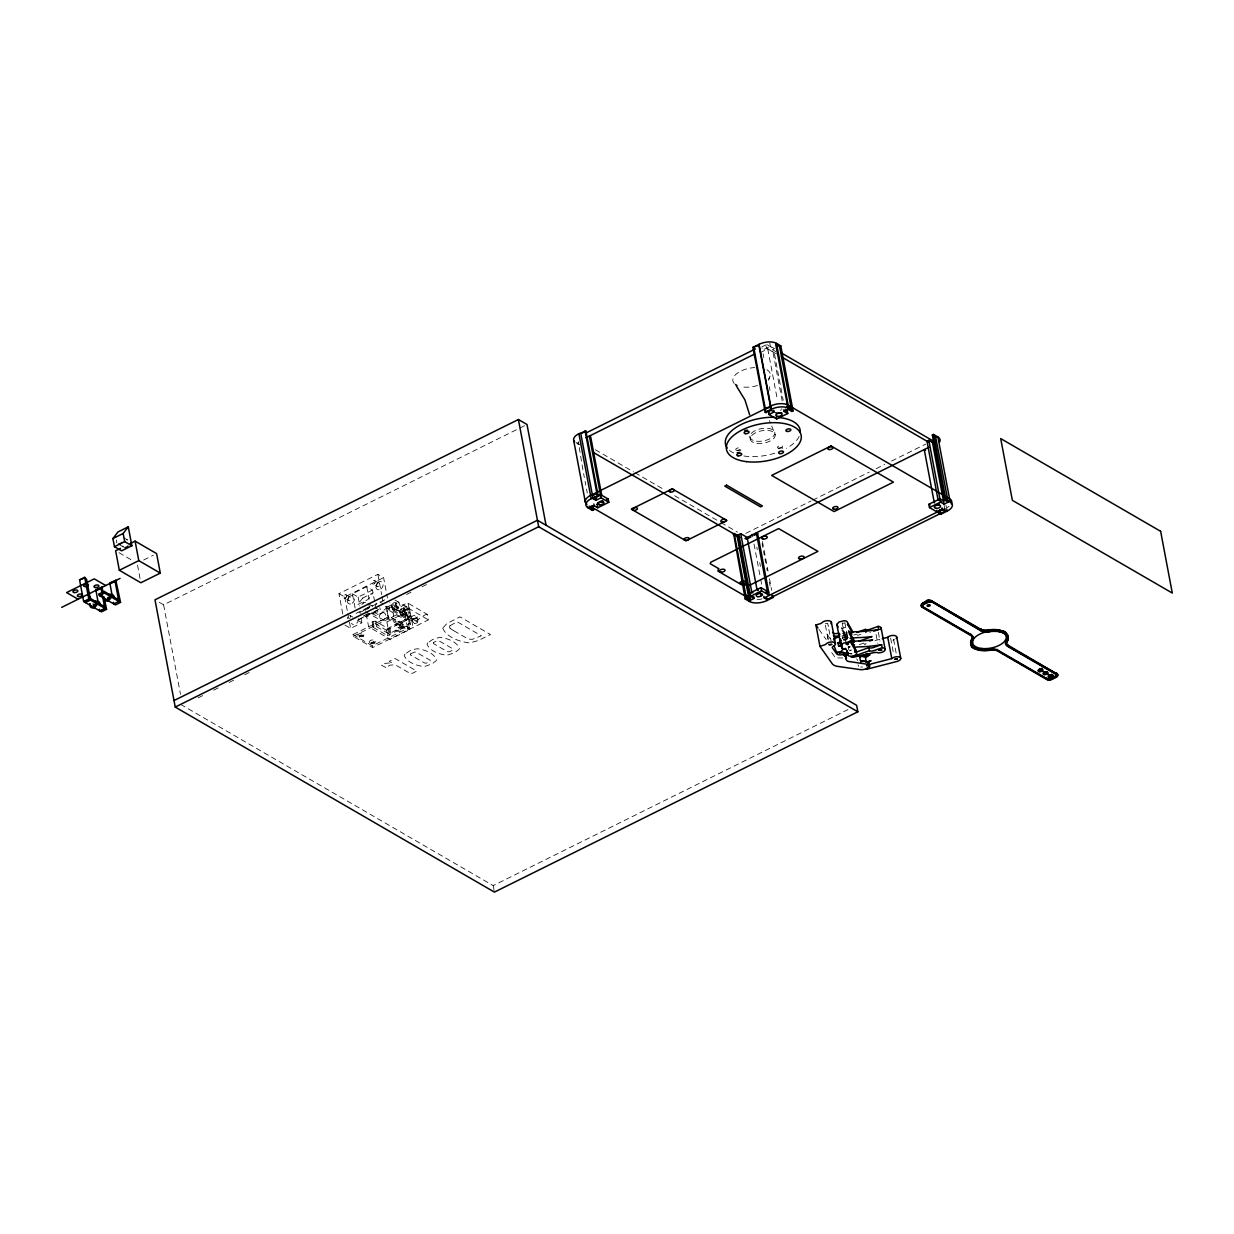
<?xml version="1.0" encoding="UTF-8"?>
<svg xmlns="http://www.w3.org/2000/svg" width="1234" height="1234" viewBox="0 0 1234 1234"><rect width="100%" height="100%" fill="white"/><g stroke="black" fill="none" stroke-linecap="round" stroke-linejoin="round"><path stroke-width="0.75" stroke-dasharray="5 3.75" d="M768.659 380.303L770.109 375.984M362.781 597.996L357.644 604.66L367.886 599.585L373.007 592.906L362.781 597.996L363.752 603.164M410.783 653.819L414.022 652.215A2.684 1.327 -10.7 0 1 415.071 652.107A4.766 2.345 -10.7 0 1 416.059 652.184L430.08 660.175A4.905 2.422 -10.7 0 1 430.219 660.884A2.684 1.327 -10.7 0 1 429.941 661.439L426.702 663.044A2.576 1.265 -10.7 0 1 425.668 663.136A4.905 2.406 -10.7 0 1 424.697 663.059L410.691 655.053M450.163 625.684L457.058 621.705L481.353 635.788L472.452 639.274A6.957 3.424 -10.7 0 1 468.349 638.78L467.84 638.61A50.07 24.649 -10.7 0 1 464.925 637.16L453.572 630.62M845.105 627.258L841.511 628.939M846.447 633.844L842.776 635.603M846.755 636.698L840.431 639.042M849.763 650.457L851.29 649.871M344.888 625.052L350.626 628.368L361.886 622.784L357.521 620.255L361.038 618.311L377.419 610.182L378.267 614.655L389.528 609.072L388.833 605.385M357.521 620.255L377.419 610.182M394.032 609.473C401.59 610.306 396.083 597.441 391.81 604.999M402.114 615.118C409.673 615.967 404.181 603.087 399.893 610.66M143.638 560.035L153.371 555.207M159.294 602.315L163.598 604.814L518.403 428.769M520.116 427.92L525.283 425.36M761.779 346.97L768.18 343.792M782.171 400.865L772.499 349.685L774.551 348.667L770.386 346.245L762.396 350.209L761.98 347.973M582.895 469.753L578.422 442.42M760.113 352.739L767.779 348.929L774.227 352.677L776.988 367.3M342.79 613.961L338.949 593.631L377.851 574.334L383.589 577.666L387.43 597.981M338.949 593.631L344.687 596.963L383.589 577.666M355.114 608.053L352.415 593.785L366.745 586.674L372.483 590.006L375.938 608.424M352.415 593.785L358.153 597.117L372.483 590.006M356.117 613.391L370.447 606.28M384.807 599.832L365.357 609.473L368.627 626.81L390.145 639.289L409.595 629.633L406.325 612.295L389.774 602.701M359.187 612.789L369.429 607.699L368.503 602.824M198.134 697.858L203.302 695.297M213.636 690.176L218.804 687.616M229.138 682.479L234.306 679.919M244.64 674.797L249.808 672.221M363.459 615.936L368.226 613.56M406.541 594.464L411.709 591.904M422.043 586.767L427.211 584.206M376.601 611.863L366.359 616.938L360.621 613.622M385.224 606.573L405.785 618.543L410.891 616.013L391.533 604.783L386.412 607.313L387.985 615.596L407.343 626.826L404.351 610.969L409.472 608.424L413.066 627.489M427.396 614.455C424.064 613.175 413.328 626.44 411.431 618.82L392.073 607.591C393.97 615.211 404.706 601.945 408.038 603.225L427.396 614.455L428.429 619.869L372.637 647.557L353.263 636.328L352.939 634.584L388.078 617.154L409.595 629.633M372.113 621.89L375.244 621.088L388.926 629.001L389.944 634.415L376.262 626.502L373.146 627.319L372.113 621.89L386.458 630.219L387.491 635.633L410.413 624.25L409.395 618.836L408.315 618.219L387.846 628.368M353.263 636.328L409.056 608.64L428.429 619.869M371.974 613.313L386.874 621.951L406.325 612.295M386.458 630.219L409.395 618.836M390.407 633.027C390.345 618.944 382.293 635.88 390.407 633.027L409.349 623.633L410.413 624.25M352.939 634.584L372.313 645.814L406.094 629.047L386.736 617.833M745.86 533.335L810.985 501.019M812.697 500.171L869.245 472.113M876.094 468.719L884.67 464.462M891.519 461.069L925.793 444.055M180.673 704.413L493.184 885.611L847.989 709.565M844.303 623.17L842.359 623.185M857.553 635.433L860.9 634.245M859.358 644.657L862.736 643.469M828.245 639.829L827.243 634.477L830.189 633.582M843.238 640.014L846.647 639.058M852.031 653.511L850.504 653.943L851.414 654.066M874.968 640.585L880.459 639.181M853.65 634.986L857.275 634.153M847.203 632.672L843.578 633.135A5.059 2.499 -10.7 0 0 841.912 633.505M844.303 639.243L847.419 638.904M843.331 639.351L847.033 638.965M847.619 653.619L851.244 653.496A3.224 1.589 -10.7 0 1 849.748 653.357M842.776 657.969L835.48 657.876L830.266 650.519M841.495 627.597L843.948 631.685A2.53 1.249 -10.7 0 1 843.871 632.425A4.597 2.267 -10.7 0 0 847.172 634.955M841.989 630.25L844.442 634.338A2.53 1.249 -10.7 0 1 844.364 635.063A4.597 2.267 -10.7 0 0 848.437 637.546M846.709 636.543L846.771 639.042M825.253 623.818L827.675 623.232L831.053 640.878M767.332 344.81L773.934 348.636M772.499 349.685L776.078 351.752M776.417 353.927L766.499 348.189L765.944 345.289M595.312 449.716L633.335 471.774M634.986 472.73L663.09 489.019M674.659 495.729L719.299 521.612M720.949 522.568L737.485 532.147M576.293 442.559L580.443 444.965M576.91 443.546L578.53 444.487M374.627 580.597L379.039 583.158A1.897 1.435 -59.9 0 1 378.653 586.243A1.897 1.435 -59.9 0 1 376.509 584.978L377.496 583.312L379.039 583.158A1.897 1.435 -59.9 0 0 376.509 584.978L377.08 586.412L372.884 583.975M394.942 600.002L409.472 608.424M395.744 609.318L415.118 620.548M379.979 602.038L382.926 603.734M393.137 609.951L412.511 621.18M367.948 603.503L372.776 606.31M374.797 607.467L384.576 613.144A4.088 3.1 -59.9 0 1 383.666 619.823A4.088 3.1 -59.9 0 1 379.131 616.969A4.088 3.1 -59.9 0 1 384.576 613.144M391.147 617.524L410.506 628.754M399.384 624.558L400.464 625.191M345.967 594.819L350.379 597.379A1.897 1.435 -59.9 0 1 349.993 600.464A1.897 1.435 -59.9 0 1 347.849 599.2L348.821 597.534L350.379 597.379A1.897 1.435 -59.9 0 0 347.849 599.2L348.42 600.634L344.224 598.197M373.887 612.126L378.267 614.655M397.811 627.443L398.875 628.06M365.665 611.632L380.334 620.147M373.146 627.319L387.491 635.633M349.854 615.411L352.801 617.108M123.493 537.577L128.043 540.214M119.127 544.487L123.955 547.294M118.958 552.693L132.192 560.375M781.245 408.84L782.063 409.302M827.243 634.477L832.441 641.85M818.975 629.355L826.163 639.521M771.682 426.023L775.23 434.63M857.63 660.56L856.905 659.064A4.627 2.283 -10.7 0 1 856.797 658.678M858.016 664.895L858.725 666.375M770.417 423.092L769.445 420.563M374.658 642.945A1.897 0.941 -10.7 0 0 371.789 642.575A1.897 0.941 -10.7 0 0 371.897 644.194A1.897 0.941 -10.7 0 0 374.658 642.945C376.956 641.773 368.827 643.207 370.91 643.531M363.182 636.281A1.897 0.941 -10.7 0 0 360.313 635.911A1.897 0.941 -10.7 0 0 360.421 637.546A1.897 0.941 -10.7 0 0 363.182 636.281L363.058 635.726A1.897 0.941 -10.7 0 0 360.174 635.279A1.897 0.941 -10.7 0 0 360.313 636.898A1.897 0.941 -10.7 0 0 363.058 635.633L358.415 636.112L359.433 636.883M413.806 622.846C408.099 617.339 420.624 615.442 417.447 621.89M405.708 613.745C400.001 608.239 412.526 606.341 409.349 612.789M945.984 505.354L946.463 507.914M944.103 505.354L944.581 507.93M893.586 639.474L896.27 653.696M890.624 638.148L893.647 654.128M878.33 632.255L880.012 641.125M876.047 634.415L877.729 643.284M844.843 622.491L847.866 638.472M847.064 635.695L847.65 638.78M848.267 646.94L848.807 649.84M845.336 635.124L846.293 640.153L844.827 637.577A2.53 1.249 -10.7 0 0 843.254 636.914M843.994 631.87L844.503 634.507M842.236 622.985L846.262 644.302M843.655 633.597L844.164 636.235M842.112 635.818L842.621 638.472M777.682 370.956L783.204 400.202M825.407 625.283L828.754 643.053M769.769 343.006L770.386 346.245M767.779 348.929L777.451 400.109M763.09 353.865L763.784 357.521M769.306 386.766L770.001 390.422M750.334 439.258L749.902 436.157M762.473 541.525L768.057 571.111M769.522 578.823L771.713 590.407M762.103 543.592L762.828 547.464M763.553 551.32L764.278 555.177M765.018 559.033L765.743 562.889M766.715 568.041L767.193 570.617M769.384 582.186L770.124 586.042M756.812 547.14L757.306 549.716M759.728 562.581L760.468 566.437M754.02 544.04L760.345 577.466M760.699 579.317L762.103 586.752M583.62 473.609L584.345 477.465M585.086 481.322L585.811 485.178M586.536 489.034L587.261 492.906M493.184 885.611L494.109 890.485M408.038 603.225L409.056 608.64M408.315 618.219L409.349 623.633M407.744 628.939L407.945 630.034M391.533 604.783L393.708 616.26M388.371 617.71L388.587 618.805M386.119 606.758L388.078 617.154M377.851 574.334L381.692 594.665M382.046 596.516L383.095 602.053M386.874 621.951L390.145 639.289M375.645 621.304L376.678 626.718M366.745 586.674L369.105 599.153M373.038 621.442L374.056 626.857M372.313 645.814L372.637 647.557M358.153 597.117L359.834 606.033M361.038 618.311L361.886 622.784M344.687 596.963L347.479 611.74M347.834 613.591L350.626 628.368M163.598 604.814L180.519 694.356M137.498 565.018L140.182 579.209M894.527 639.598A4.874 2.406 -10.7 0 1 893 640.138M865.774 644.626A6.849 3.378 -10.7 0 0 865.728 644.133A2.53 1.249 -10.7 0 1 866.052 643.284M843.855 639.197A5.059 2.499 -10.7 0 1 844.704 639.058M846.956 636.281A3.224 1.589 -10.7 0 1 846.91 633.505M849.702 650.889A3.224 1.589 -10.7 0 1 851.182 650.333M870.448 632.394A3.98 1.959 -10.7 0 1 869.862 632.579M849.979 646.801A3.224 1.589 -10.7 0 1 848.483 646.662M849.624 647.649A5.322 2.622 -10.7 0 1 848.066 647.619M862.612 666.962A5.584 2.746 -10.7 0 1 860.73 667.07M842.344 637.963A2.53 1.249 -10.7 0 1 842.606 638.657M828.369 626.533A2.53 1.249 -10.7 0 1 828.292 625.947M844.596 640.153A3.795 1.866 -10.7 0 1 843.732 639.937M863.214 643.099A5.584 2.746 -10.7 0 1 864.525 644.703M851.46 653.573A4.597 2.267 -10.7 0 1 849.964 653.619M843.763 639.598A2.53 1.249 -10.7 0 1 845.213 640.091M850.195 646.909A4.597 2.267 -10.7 0 1 848.699 646.955M766.885 369.753A19.004 9.363 -10.7 0 1 768.335 379.193M757.522 385.502A19.004 9.363 -10.7 0 1 740.894 386.689M734.23 383.481A19.004 9.363 -10.7 0 1 736.883 373.532A19.004 9.363 -10.7 0 1 754.776 367.562M116.952 542.96A4.088 3.1 -59.9 0 1 116.567 539.952M123.431 546.94A4.088 3.1 -59.9 0 1 122.752 545.952M126.5 539.813A4.088 3.1 -59.9 0 1 127.164 539.86M578.484 443.484A3.162 1.558 -10.7 0 1 578.468 441.88M799.154 436.389A37.992 18.711 -10.7 0 1 786.444 448.297M774.782 453.202A37.992 18.711 -10.7 0 1 743.793 455.994M733.69 453.032A37.992 18.711 -10.7 0 1 729.325 450.256M737.053 450.41A2.53 1.249 -10.7 0 1 736.605 448.405A2.53 1.249 -10.7 0 1 740.585 448.405A2.53 1.249 -10.7 0 1 738.04 450.425M780.443 410.074A3.162 1.558 -10.7 0 1 781.014 410.351M949.008 506.356A12.664 6.232 -10.7 0 1 947.218 507.529M762.057 598.876A12.664 6.232 -10.7 0 1 755.594 599.724M737.377 450.379A2.53 1.249 -10.7 0 1 740.894 450.456M778.191 448.821A2.53 1.249 -10.7 0 1 781.091 447.772A2.53 1.249 -10.7 0 1 782.896 448.821M376.324 604.182A1.897 1.435 -59.9 0 1 376.092 603.164M350.101 615.565A1.897 1.435 -59.9 0 1 350.518 616.985M350.194 617.879A1.897 1.435 -59.9 0 1 349.561 618.558M347.757 618.512A1.897 1.435 -59.9 0 1 347.479 617.031M386.936 606.156A4.427 3.347 -59.9 0 1 383.188 610.306A4.427 3.347 -59.9 0 1 379.763 607.699M358.307 618.635A4.427 3.347 -59.9 0 1 355.932 623.926A4.427 3.347 -59.9 0 1 351.489 623.201M367.3 607.606A4.088 3.1 -59.9 0 1 362.395 609.75M361.901 604.598A4.088 3.1 -59.9 0 1 365.603 602.393M372.421 612.419A4.088 3.1 -59.9 0 1 371.881 612.897M367.485 609.18A4.088 3.1 -59.9 0 1 370.231 606.141M371.897 605.956A4.088 3.1 -59.9 0 1 372.514 606.156M388.201 616.121A1.558 1.188 -59.9 0 1 388.679 617.478M407.559 627.35A1.558 1.188 -59.9 0 1 408.053 628.708M453.649 630.574A36.403 17.924 -10.7 0 1 449.963 628.121M450.101 628.06A5.676 2.792 -10.7 0 1 450.055 625.669M410.613 654.884A4.843 2.391 -10.7 0 1 410.536 654.359A2.576 1.265 -10.7 0 1 410.783 653.819M442.744 628.168C446.23 637.006 459.249 641.603 468.519 642.791A9.903 4.874 -10.7 0 0 470.57 642.667L478.082 640.6L490.484 634.554L459.974 616.861L446.739 623.664L442.744 628.168M404.968 654.097L404.752 654.375A7.635 3.764 -10.7 0 0 404.258 655.794C407.112 662.257 415.781 665.327 422.537 666.375A7.682 3.779 -10.7 0 0 425.73 666.129L432.147 663.815L436.018 660.853A7.589 3.733 -10.7 0 0 436.512 659.45C433.658 652.971 424.99 649.902 418.233 648.853A7.589 3.733 -10.7 0 0 415.58 649.007L409.796 650.842L404.968 654.097M427.812 642.76L427.596 643.053A7.635 3.764 -10.7 0 0 427.103 644.457C429.956 650.92 438.625 654.005 445.381 655.038A7.682 3.779 -10.7 0 0 448.574 654.807L454.991 652.477L458.863 649.516A7.589 3.733 -10.7 0 0 459.357 648.112C456.503 641.634 447.834 638.564 441.093 637.515A7.589 3.733 -10.7 0 0 438.425 637.669L432.64 639.521L427.812 642.76M433.813 642.297L433.628 642.482A2.576 1.265 -10.7 0 0 433.381 643.022A4.843 2.391 -10.7 0 0 433.458 643.546L447.541 651.722A4.905 2.406 -10.7 0 0 448.513 651.799A2.576 1.265 -10.7 0 0 449.546 651.706L452.785 650.102A2.684 1.327 -10.7 0 0 453.063 649.547A4.905 2.422 -10.7 0 0 452.924 648.853L438.903 640.847A4.766 2.345 -10.7 0 0 437.916 640.77A2.684 1.327 -10.7 0 0 436.867 640.878L433.813 642.297M385.841 667.517L381.244 665.08A9.162 4.52 -10.7 0 1 382.124 664.602A8.268 4.072 -10.7 0 1 386.443 663.275A8.175 4.026 -10.7 0 1 387.075 663.182L388.078 663.09A17.585 8.669 -10.7 0 1 392.335 663.152L389.265 661.347L395.019 658.493L416.784 671.111L411.03 673.965L395.142 664.756L390.037 665.172L385.841 667.517M391.857 606.511L386.736 609.056L406.109 620.286L411.231 617.74L391.857 606.511M402.361 622.322L401.281 621.705A5.059 3.825 -59.9 0 0 394.88 624.882L395.96 625.499A5.059 3.825 -59.9 0 1 402.361 622.322M403.379 627.751L402.299 627.119A5.059 3.825 -59.9 0 1 395.913 630.296L396.978 630.913A5.059 3.825 -59.9 0 0 403.379 627.751M756.565 441.201A12.664 6.232 -10.7 0 0 774.859 432.748A12.664 6.232 -10.7 0 0 755.702 430.388A12.664 6.232 -10.7 0 0 756.565 441.201M756.966 443.361A12.664 6.232 -10.7 0 0 775.276 434.923A12.664 6.232 -10.7 0 0 756.103 432.548A12.664 6.232 -10.7 0 0 756.966 443.361M778.824 448.204A2.53 1.249 -10.7 0 0 782.495 446.523A2.53 1.249 -10.7 0 0 778.685 446.029A2.53 1.249 -10.7 0 0 778.824 448.204M374.303 583.775A1.897 1.435 -59.9 0 0 374.75 580.674A1.897 1.435 -59.9 0 0 372.221 582.417A1.897 1.435 -59.9 0 0 374.303 583.775M345.643 597.996A1.897 1.435 -59.9 0 0 346.091 594.896A1.897 1.435 -59.9 0 0 343.546 596.639A1.897 1.435 -59.9 0 0 345.643 597.996M380.874 589.004A4.427 3.347 -59.9 0 0 381.738 581.785A4.427 3.347 -59.9 0 0 375.876 586.057A4.427 3.347 -59.9 0 0 380.874 589.004M352.214 603.225A4.427 3.347 -59.9 0 0 353.063 596.007A4.427 3.347 -59.9 0 0 347.217 600.279A4.427 3.347 -59.9 0 0 352.214 603.225M414.732 623.324A1.897 0.941 -10.7 0 0 417.493 622.059A1.897 0.941 -10.7 0 0 414.639 621.705A1.897 0.941 -10.7 0 0 414.732 623.324M406.634 614.223A1.897 0.941 -10.7 0 0 409.395 612.959A1.897 0.941 -10.7 0 0 406.541 612.604A1.897 0.941 -10.7 0 0 406.634 614.223M413.93 618.99A1.897 0.941 -10.7 0 0 416.676 617.725A1.897 0.941 -10.7 0 0 413.806 617.37A1.897 0.941 -10.7 0 0 413.93 618.99M413.143 618.558A3.162 1.558 -10.7 0 0 417.724 616.445A3.162 1.558 -10.7 0 0 412.927 615.843A3.162 1.558 -10.7 0 0 413.143 618.558M405.832 609.889A1.897 0.941 -10.7 0 0 408.577 608.624A1.897 0.941 -10.7 0 0 405.708 608.269A1.897 0.941 -10.7 0 0 405.832 609.889M405.045 609.457A3.162 1.558 -10.7 0 0 409.626 607.344A3.162 1.558 -10.7 0 0 404.829 606.742A3.162 1.558 -10.7 0 0 405.045 609.457M371.789 643.546A1.897 0.941 -10.7 0 0 374.534 642.282A1.897 0.941 -10.7 0 0 371.65 641.927A1.897 0.941 -10.7 0 0 371.789 643.546M371.002 643.099A3.162 1.558 -10.7 0 0 375.583 641.001A3.162 1.558 -10.7 0 0 370.786 640.4A3.162 1.558 -10.7 0 0 371.002 643.099M359.526 636.451A3.162 1.558 -10.7 0 0 364.107 634.338A3.162 1.558 -10.7 0 0 359.31 633.752A3.162 1.558 -10.7 0 0 359.526 636.451M391.487 606.31A2.499 1.08 63.6 0 0 393.924 609.503A2.499 1.08 63.6 0 0 393.337 605.879A2.499 1.08 63.6 0 0 391.487 606.31M399.585 611.971A2.499 1.08 63.6 0 0 402.022 615.164A2.499 1.08 63.6 0 0 401.436 611.54A2.499 1.08 63.6 0 0 399.585 611.971M395.62 604.475A2.499 1.08 63.6 0 0 398.119 607.437A2.499 1.08 63.6 0 0 397.302 603.673A2.499 1.08 63.6 0 0 395.62 604.475M395.929 603.611A3.764 1.62 63.6 0 0 399.693 608.069A3.764 1.62 63.6 0 0 398.474 602.393A3.764 1.62 63.6 0 0 395.929 603.611M403.719 610.136A2.499 1.08 63.6 0 0 406.202 613.097A2.499 1.08 63.6 0 0 405.4 609.334A2.499 1.08 63.6 0 0 403.719 610.136M404.027 609.272A3.764 1.62 63.6 0 0 407.791 613.73A3.764 1.62 63.6 0 0 406.572 608.053A3.764 1.62 63.6 0 0 404.027 609.272M400.094 627.936A1.635 1.234 -59.9 0 0 400.572 625.252A1.635 1.234 -59.9 0 0 398.351 626.687A1.635 1.234 -59.9 0 0 400.094 627.936M399.014 627.304A1.635 1.234 -59.9 0 0 399.492 624.62A1.635 1.234 -59.9 0 0 397.271 626.054A1.635 1.234 -59.9 0 0 399.014 627.304"/><path stroke-width="1.5" d="M840.848 645.521L843.238 643.253L846.678 642.359A3.764 1.851 -10.7 0 1 851.151 643.068L856.535 652.693A4.597 2.267 -10.7 0 1 851.954 656.226A4.597 2.267 -10.7 0 1 847.897 653.742A2.53 1.249 -10.7 0 0 847.974 653.002L846.015 649.146L842.205 648.359L840.878 645.721L836.822 624.311L839.043 622.013L842.637 621.041A3.764 1.851 -10.7 0 1 847.126 621.751L852.509 631.376A4.597 2.267 -10.7 0 1 852.509 632.533M1051.939 679.194L1051.8 677.821M1056.134 677.034L1055.918 677.111A3.162 1.558 -10.7 0 0 1056.597 674.751L1057.044 674.165M1052.016 679.132L1051.862 679.163A3.162 1.558 -10.7 0 1 1047.388 679.332L1046.848 679.332M847.388 624.666L847.48 624.188A3.764 1.851 -10.7 0 1 847.635 624.389L852.108 632.425M848.653 631.345L848.73 630.867A3.764 1.851 -10.7 0 1 848.884 631.068L854.267 640.693A4.597 2.267 -10.7 0 1 854.021 642.251M112.911 538.564L118.048 531.9L128.274 526.81L131.868 545.767L121.626 550.842L114.454 546.693L112.911 538.564L123.153 533.489L128.274 526.81M848.221 643.207L850.534 640.307L856.041 650.056A4.597 2.267 -10.7 0 1 855.409 652.015M1007.715 646.076L1057.014 673.965A3.795 1.866 -10.7 0 1 1056.088 676.726L1051.985 678.762A3.795 1.866 -10.7 0 1 1046.771 679.039L1046.602 677.975M981.153 630.805L981.107 628.97L980.058 629.001A10.134 4.982 -10.7 0 0 988.588 629.942A17.739 8.731 -10.7 0 1 1006.682 636.127M922.43 604.675L922.4 607.051M1056.597 674.751L1007.422 646.246A9.502 4.674 -10.7 0 1 1006.404 641.896A18.371 9.039 -10.7 0 0 988.974 631.793A9.502 4.674 -10.7 0 1 980.968 630.913L932.241 601.806M114.454 546.693L124.696 541.603L131.868 545.767M120.5 548.359L115.641 550.78L119.328 570.278L140.846 582.756L160.297 573.1L156.61 553.603L135.092 541.124L130.233 543.531M105.815 599.323A5.059 2.499 -10.7 0 1 104.011 596.84L106.571 609.318L101.45 611.863L83.665 601.544L79.578 579.887L84.699 577.342L86.596 579.363L90.514 600.002L85.393 602.547L85.084 600.927M79.578 579.887L85.347 577.713M119.328 570.278L138.779 560.622L160.297 573.1M98.057 602.022L95.866 589.698L101.836 587.276L103.502 593.076M118.541 599.755L113.605 596.901A5.059 2.499 -10.7 0 0 109.116 594.294L104.196 591.441L99.075 593.986L99.383 595.606L115.441 604.922L120.562 602.377L115.826 580.35L109.826 582.864L112.047 595.081M61.7 607.359L120.053 578.407M95.944 590.824L102.484 587.662M109.934 583.883L116.474 580.72M83.665 601.544L88.786 599.014L106.571 609.318M84.668 602.13L89.789 599.585M99.383 595.606L104.504 593.06L120.562 602.377M100.448 611.277L105.569 608.732M546.045 525.237L527.011 424.496L518.403 419.514L154.99 599.817L175.243 707.067L494.418 892.105L857.831 711.802L856.612 705.293L537.438 520.254L174.025 700.557M574.705 442.081A12.664 6.232 -10.7 0 1 578.9 433.689L585.903 431.144L598.197 496.13L593.076 498.675L580.798 433.674L585.903 431.144M770.247 410.29L768.335 411.246L768.952 414.501L774.073 411.955L771.204 410.29L765.219 412.341L752.941 347.34L759.08 344.301A12.664 6.232 -10.7 0 1 776.494 343.376L780.798 345.875L793.076 410.86L791.842 411.477L788.264 409.395L775.723 344.533M752.941 347.34L759.095 345.412M585.749 433.119L755.393 348.944M585.98 437.746L754.498 354.127M775.97 344.394L779.564 346.476L780.798 345.875M591.688 505.77L593.045 506.557L593.647 509.812L592.428 510.413L588.124 507.914A12.664 6.232 -10.7 0 1 591.194 498.69L598.197 496.13M765.219 412.341L771.358 409.287A12.664 6.232 -10.7 0 1 788.773 408.361L793.076 410.86M594.603 496.67L596.284 496.608M596.608 496.454L600.449 494.541L608.192 499.045L608.809 502.284L597.75 507.776L594.156 505.693L593.862 504.074M175.243 707.067L538.672 526.748L857.831 711.802M595.405 498.443L596.546 497.873M600.002 496.161L601.729 495.297L590.685 436.805L589.389 436.049L601.051 497.796L608.809 502.284M593.076 498.675L595.945 500.341L601.051 497.796M786.613 406.649L787.647 406.14L791.225 408.223L792.459 407.606M589.759 506.094L590.068 507.729L594.156 505.693M783.852 409.796L784.161 411.431L788.264 409.395M593.045 506.557L591.811 507.159L592.428 510.413M596.685 504.259L598.999 503.595L597.78 502.901M601.297 502.454L603.025 501.606M606.465 499.893L608.192 499.045M780.675 413.452L781.832 412.881M785.395 411.123L787.138 410.259L787.755 413.498L776.695 418.989L768.952 414.501M772.669 595.482L773.055 597.518L766.916 600.557A12.664 6.232 -10.7 0 1 749.501 601.482L745.197 598.984L733.613 533.659M939.259 500.449L938.041 499.755L926.996 441.263L928.847 440.337L940.524 502.084L944.103 504.151L948.206 502.13L944.612 500.048L932.333 435.047L933.567 434.445L937.871 436.944A12.664 6.232 -10.7 0 1 939.645 442.05M756.828 588.618L747.156 537.438L740.708 533.674L738.857 534.6L750.519 596.346L754.097 598.428L750.01 600.464L746.431 598.382L734.137 533.381M736.837 534.939L738.503 535.078M935.665 437.252L948.206 502.13M928.847 440.337L932.441 442.404L934.493 441.402M744.966 538.518L928.863 447.279M746.154 539.32L750.935 536.944M754.236 535.309L757.661 533.612L769.322 595.359L761.579 590.855L760.962 587.615L749.902 593.091L751.028 593.755M744.58 595.744L745.814 595.127L749.393 597.21L752.216 595.806M937.871 436.944L950.149 501.929A12.664 6.232 -10.7 0 1 947.08 511.169L940.94 514.223L929.464 507.56L928.847 504.32L939.907 498.829L943.486 500.911L945.799 499.77M945.229 496.191L943.995 496.793L947.08 499.122M745.197 598.984L746.431 598.382M750.519 596.346L761.579 590.855M929.464 507.56L940.524 502.084M944.612 500.048L945.846 499.431L950.149 501.929M760.499 594.788L761.656 594.217M765.682 592.212L767.409 591.348L756.365 532.857L757.661 533.612M766.792 593.06L768.705 592.104L760.962 587.615M942.344 509.04L939.46 510.475L940.94 514.223M764.201 597.888L942.329 509.519L945.198 511.184L767.07 599.554L764.201 597.888L763.892 596.269M937.886 512.172L944.75 508.763M922.415 604.336A2.53 1.249 -10.7 0 1 923.294 602.701L927.397 600.665A2.53 1.249 -10.7 0 1 930.883 600.48L981.385 630.111A8.869 4.365 -10.7 0 0 988.85 630.944A19.004 9.363 -10.7 0 1 1006.882 641.387A8.869 4.365 -10.7 0 0 1007.839 645.444L1006.497 644.333A10.134 4.982 -10.7 0 1 1005.155 643.145M932.21 601.606A3.795 1.866 -10.7 0 0 926.981 601.884L922.893 603.904A3.795 1.866 -10.7 0 0 921.968 606.681L971.76 635.479A9.502 4.674 -10.7 0 1 972.778 639.829A18.371 9.039 -10.7 0 0 990.208 649.932A9.502 4.674 -10.7 0 1 998.213 650.812L997.674 650.827M931.793 602.393A3.162 1.558 -10.7 0 0 927.444 602.624L923.356 604.66A3.162 1.558 -10.7 0 0 922.585 606.974M1053.697 675.368L1051.152 676.834M1051.738 679.101L1055.826 677.065M1047.327 679.363L997.596 650.534A8.869 4.365 -10.7 0 0 990.131 649.701A19.004 9.363 -10.7 0 1 972.099 639.243A8.869 4.365 -10.7 0 0 971.143 635.186L970.973 634.245M856.967 632.363L865.342 629.402A3.98 1.959 -10.7 0 0 869.877 629.325L878.161 626.394A4.859 2.391 -10.7 0 1 880.428 629.571M873.765 631.222L878.747 629.463L878.161 626.394M858.725 641.325L872.022 636.559A75.675 37.267 -10.7 0 1 856.504 637.669L850.118 638.348M869.492 641.063L872.654 639.906A75.675 37.267 -10.7 0 1 857.136 641.001L850.75 641.68M855.393 652.37L868.798 647.649A3.98 1.959 -10.7 0 0 873.317 647.557L881.616 644.626L882.187 647.711A4.859 2.391 -10.7 0 1 885.071 650.025A4.859 2.391 -10.7 0 1 880.274 652.647L879.287 652.771A2.53 1.249 -10.7 0 1 877.79 652.709L877.143 652.57A5.059 2.499 -10.7 0 0 873.564 652.693L865.852 654.436A2.53 1.249 -10.7 0 1 864.926 654.652L854.051 657.12A2.53 1.249 -10.7 0 1 852.401 657.213L851.09 657.012L852.617 656.596A2.53 1.249 -10.7 0 1 854.298 656.041L869.368 650.719A3.98 1.959 -10.7 0 0 873.903 650.642L882.187 647.711M1006.728 641.896L1006.312 639.891M819.931 646.323L824.451 644.95A2.53 1.249 -10.7 0 0 825.901 644.102A5.121 2.53 -10.7 0 1 833.721 642.22A5.121 2.53 -10.7 0 1 833.336 646.292A2.53 1.249 -10.7 0 0 832.41 647.85L836.575 653.758A5.059 2.499 -10.7 0 0 841.495 654.807L842.174 654.73A2.53 1.249 -10.7 0 1 844.133 655.131L845.876 656.642A2.53 1.249 -10.7 0 1 845.938 657.707A3.795 1.866 -10.7 0 0 845.799 659.079L846.925 660.653A3.795 1.866 -10.7 0 0 848.622 661.47L865.774 664.015A5.584 2.746 -10.7 0 1 867.841 667.517A5.584 2.746 -10.7 0 1 860.36 669.63L837.269 666.345A12.664 6.232 -10.7 0 1 832.24 663.738L819.931 646.323L815.905 625.006L820.409 623.633A2.53 1.249 -10.7 0 0 821.875 622.784A5.121 2.53 -10.7 0 1 828.6 620.702A5.121 2.53 -10.7 0 1 830.96 623.741M844.411 655.655L847.804 654.699M882.279 638.703L887.77 637.299A4.874 2.406 -10.7 0 1 894.264 635.464A4.874 2.406 -10.7 0 1 896.192 638.456M859.574 656.041A4.627 2.283 -10.7 0 1 865.188 656.118L870.001 654.884A2.53 1.249 -10.7 0 0 868.057 656.334M860.684 661.871A4.627 2.283 -10.7 0 1 866.283 661.948L871.096 660.714A2.53 1.249 -10.7 0 0 869.168 662.365A6.849 3.378 -10.7 0 1 866.561 665.882M891.796 658.617L871.682 663.784A2.53 1.249 -10.7 0 0 869.754 665.45A6.849 3.378 -10.7 0 1 866.283 669.352L897.025 661.455A4.874 2.406 -10.7 0 0 899.833 657.244A4.874 2.406 -10.7 0 0 891.796 658.617L887.77 637.299M849.007 632.425L855.378 631.746A75.675 37.267 -10.7 0 0 878.747 629.463M855.486 647.125L858.247 646.909A75.675 37.267 -10.7 0 0 881.616 644.626M848.668 653.557L843.624 653.326A2.962 1.465 -10.7 0 0 842.082 652.909M847.619 653.619L843.979 653.758A2.962 1.465 -10.7 0 1 843.655 654.807M842.035 646.138L838.642 646.184L838.009 642.837L841.403 642.806M843.624 653.326L847.434 653.403M972.5 639.798L971.929 638.086L972.947 637.7A17.739 8.731 -10.7 0 0 971.744 641.942M927.397 600.665L926.981 601.884M923.294 602.701L923.217 604.583M115.826 580.35L114.963 580.767L118.834 601.39L113.729 603.92L113.42 602.3M101.836 587.276L100.957 587.538L101.774 592.011M117.461 599.138L118.233 598.135M926.996 441.263L928.215 441.957M940.879 501.39L941.681 501.852M932.333 435.047L935.927 437.129M782.202 353.433L932.642 440.661M781.369 356.811L928.508 442.111M925.546 450.302L924.251 449.562L933.922 500.742M785.348 409.21L787.138 410.259M784.161 411.431L787.755 413.498M770.756 407.143L764.602 409.086M768.335 411.246L769.384 411.863M928.847 504.32L930.066 505.014M930.883 600.48L981.277 629.571A8.869 4.365 -10.7 0 0 988.742 630.389A19.004 9.363 -10.7 0 1 1006.774 640.847A8.869 4.365 -10.7 0 0 1007.731 644.904M1006.497 644.333L1057.014 673.965M734.585 533.643L736.158 534.553M592.814 452.138L739.953 537.438M732.919 533.998L737.222 536.497A12.664 6.232 -10.7 0 0 738.688 537.16M596.716 492.381L597.58 492.89L592.814 495.636M773.055 597.518L771.882 595.39M590.731 506.542L748.884 598.228A12.664 6.232 -10.7 0 0 750.735 599.03M590.068 507.729L593.647 509.812M105.723 585.518L94.247 578.854L66.605 592.582L78.081 599.23M99.075 593.986L102.36 595.883M752.971 592.875L751.768 592.181L740.708 533.674M927.397 602.608L927.135 602.362A3.795 1.866 -10.7 0 1 932.302 602.146L981.477 630.651A8.869 4.365 -10.7 0 0 988.943 631.484A19.004 9.363 -10.7 0 1 1006.99 641.942A8.869 4.365 -10.7 0 0 1007.931 645.984L1057.106 674.504A3.795 1.866 -10.7 0 1 1056.196 677.265L1052.093 679.302A3.795 1.866 -10.7 0 1 1046.864 679.579L997.704 651.074A8.869 4.365 -10.7 0 0 990.239 650.241A19.004 9.363 -10.7 0 1 972.191 639.798A8.869 4.365 -10.7 0 0 971.251 635.741L922.076 607.221A3.795 1.866 -10.7 0 1 922.986 604.459L927.058 602.207M736.405 386.041L744.935 399.893L749.64 414.778M815.905 625.006L817.957 627.905M853.882 641.773L849.393 633.752A3.764 1.851 -10.7 0 0 849.177 633.474M836.853 624.404L838.164 627.042M971.405 646.076L971.189 645.027M1055.872 675.661L1056.088 676.726M990.208 650.01L989.93 648.637M89.897 596.762L90.884 598.768L104.072 606.357L104.242 605.076M997.596 650.534L997.427 649.454M988.85 630.944L988.588 629.942M933.567 434.445L945.846 499.431M946.663 508.932L947.08 511.169M932.441 442.404L944.103 504.151M944.781 508.948L945.198 511.184M942.02 507.884L942.329 509.519M939.382 509.997L940.077 513.714M936.868 510.228L937.208 512.048M896.748 637.16L900.774 658.478M881.091 627.875L885.117 649.192M865.342 629.402L865.929 632.471M868.798 647.649L869.368 650.719M865.188 656.118L866.283 661.948M859.45 655.624L860.406 660.653L865.281 661.378A5.584 2.746 -10.7 0 1 866.792 665.342M845.753 654.452L846.431 658.015L845.305 656.426A3.795 1.866 -10.7 0 1 845.429 655.069A2.53 1.249 -10.7 0 0 845.383 654.005L843.624 652.493A2.53 1.249 -10.7 0 0 841.681 652.076L840.986 652.169A5.059 2.499 -10.7 0 1 836.081 651.12L834.03 645.598M840.431 639.042L842.205 648.359M779.564 346.476L791.842 411.477M831.423 622.383L835.449 643.701M776.494 343.376L788.773 408.361M776.387 417.37L776.695 418.989M773.764 410.336L774.073 411.955M759.08 344.301L771.358 409.287M758.91 345.304L771.204 410.29M753.804 347.834L766.083 412.835M766.761 597.935L767.07 599.554M766.607 598.937L766.916 600.557M752.231 534.523L752.539 536.142M753.758 596.593L754.097 598.428M737.731 535.463L750.01 600.464M737.222 536.497L749.501 601.482M585.055 430.635L597.333 495.636M597.133 504.521L597.287 505.338M597.441 506.156L597.75 507.776M595.328 497.086L595.945 500.341M578.9 433.689L591.194 498.69M587.816 506.295L588.124 507.914M573.687 440.445L585.363 502.192M518.403 419.514L538.672 526.748M135.092 541.124L138.779 560.622M123.153 533.489L124.696 541.603M113.605 596.901L113.914 598.521A5.059 2.499 -10.7 0 0 109.425 595.929L109.116 594.294M108.484 599.431L108.793 601.066A5.059 2.499 -10.7 0 1 104.304 598.459M104.196 591.441L104.504 593.06M102.484 595.744L104.859 608.331L99.738 610.861L99.43 609.241M94.494 606.372L94.802 608.007A5.059 2.499 -10.7 0 1 90.329 605.4L90.02 603.781M84.699 577.342L88.786 599.014M988.866 631.006L988.974 631.793M859.759 656.982A2.992 1.481 -10.7 0 1 864.093 657.043M867.456 653.542A6.849 3.378 -10.7 0 1 865.543 656.102M833.675 640.045A4.658 2.298 -10.7 0 1 836.899 636.929A2.53 1.249 -10.7 0 0 838.626 635.772A5.059 2.499 -10.7 0 1 839.814 634.492M838.009 642.837A2.53 1.249 -10.7 0 0 839.737 641.68A5.059 2.499 -10.7 0 1 840.925 640.4M851.815 639.829A3.224 1.589 -10.7 0 1 852.925 641.171M851.506 633.674A3.224 1.589 -10.7 0 1 851.522 634.77M850.55 633.135A3.224 1.589 -10.7 0 1 850.936 633.273M839.629 653.372A2.962 1.465 -10.7 0 1 841.094 652.971M837.346 653.295A4.658 2.298 -10.7 0 1 839.768 652.092A2.53 1.249 -10.7 0 0 841.48 650.935A5.059 2.499 -10.7 0 1 845.614 648.452M854.514 650.626A3.224 1.589 -10.7 0 1 854.761 651.938M835.387 638.58A2.962 1.465 -10.7 0 1 839.105 637.16M838.642 646.184A2.53 1.249 -10.7 0 0 840.369 645.027A5.059 2.499 -10.7 0 1 841.033 644.148M853.681 644.672A3.224 1.589 -10.7 0 1 853.496 645.243M852.524 643.608A3.224 1.589 -10.7 0 1 853.249 643.932M833.366 635.417A5.059 2.499 -10.7 0 0 837.963 636.127L838.642 636.05A2.53 1.249 -10.7 0 1 839.799 636.112M832.549 632.44A5.059 2.499 -10.7 0 0 837.47 633.489L838.148 633.412A2.53 1.249 -10.7 0 1 839.614 633.551M864.016 654.683A5.584 2.746 -10.7 0 1 866.715 657.182M866.191 653.573A5.584 2.746 -10.7 0 1 865.574 655.532M848.128 653.202A4.597 2.267 -10.7 0 1 847.388 651.089M854.53 644.95A4.597 2.267 -10.7 0 1 854.159 645.336M926.41 601.56A1.589 0.787 -10.7 0 1 926.919 600.418A1.589 0.787 -10.7 0 1 929.048 600.326M1051.707 674.335A1.897 0.941 -10.7 0 1 1049.733 675.029A1.897 0.941 -10.7 0 1 1048.283 674.427M1045.738 671.944A1.897 0.941 -10.7 0 1 1043.594 671.898M1041.912 668.226A1.897 0.941 -10.7 0 1 1039.583 669.198M932.102 601.066A3.795 1.866 -10.7 0 0 926.888 601.344L922.785 603.364A3.795 1.866 -10.7 0 0 921.875 606.141L971.035 634.646A8.869 4.365 -10.7 0 1 971.991 638.703A19.004 9.363 -10.7 0 0 990.023 649.161A8.869 4.365 -10.7 0 1 997.488 649.994L1046.663 678.499A3.795 1.866 -10.7 0 0 1051.892 678.222L1055.98 676.186A3.795 1.866 -10.7 0 0 1056.906 673.425L1055.672 672.838A2.53 1.249 -10.7 0 1 1055.718 674.258M972.593 642.606A17.106 8.422 -10.7 0 1 973.148 638.317M984.655 631.114A17.106 8.422 -10.7 0 1 1005.679 634.569M973.518 646.369A18.896 9.301 -10.7 0 1 972.701 645.768M974.289 648.066A2.175 0.941 63.6 0 1 974.413 648.668L971.59 647.171A2.175 0.941 63.6 0 1 971.497 646.539M736.976 385.409A19.004 9.363 -10.7 0 1 735.449 384.514M121.888 542.528A4.088 3.1 -59.9 0 1 118.819 544.009M127.95 546.045A4.088 3.1 -59.9 0 1 124.896 547.526M779.425 417.586A37.992 18.711 -10.7 0 1 800.264 432.224M727.258 448.05A37.992 18.711 -10.7 0 1 736.158 427.365A37.992 18.711 -10.7 0 1 774.474 417.262M779.734 412.742A3.162 1.558 -10.7 0 1 775.677 412.742M951.291 503.842A12.664 6.232 -10.7 0 0 949.532 498.675L788.156 405.122A12.664 6.232 -10.7 0 0 770.741 406.032L590.577 495.436A12.664 6.232 -10.7 0 0 586.906 504.274M939.275 504.074A3.162 1.558 -10.7 0 1 936.082 505.076M934.261 502.901A3.162 1.558 -10.7 0 1 934.693 502.593M602.778 500.449A3.162 1.558 -10.7 0 1 600.326 501.482M760.422 592.891A3.162 1.558 -10.7 0 1 756.936 593.369M757.599 590.5A3.162 1.558 -10.7 0 1 758.37 590.299M747.233 430.049A2.53 1.249 -10.7 0 1 744.827 430.419M739.66 452.307A2.53 1.249 -10.7 0 1 737.253 452.554M90.714 605.848A5.059 2.499 -10.7 0 1 89.881 604.089M96.19 604.043A1.635 0.802 -10.7 0 1 94.355 604.66A1.635 0.802 -10.7 0 1 93.198 604.012M110.428 596.67A1.635 0.802 -10.7 0 1 107.96 597.688M109.348 596.022A1.635 0.802 -10.7 0 1 110.258 596.3M894.665 659.342L897.272 659.018L894.665 659.342M829.109 644.703L831.716 644.426L829.109 644.703M879.086 650.287L881.693 650.01L879.086 650.287M718.635 568.596L717.895 571.034L741.989 585.024L746.555 584.746L748.436 585.841L817.926 551.367L778.623 528.584L710.753 562.257L710.229 563.722L718.635 568.596M846.293 644.071C848.468 646.477 849.702 641.541 846.293 644.071M672.299 488.849L631.345 509.164L685.996 540.847L726.949 520.532L672.299 488.849M726.579 485.178L724.744 486.088L760.607 506.881L762.442 505.971L726.579 485.178M831.053 445.952L771.666 475.414L834.076 511.601L893.447 482.139L831.053 445.952M1002.964 630.744L1001.499 631.469A17.106 8.422 -10.7 0 1 1004.337 633.119L1005.818 632.394A18.896 9.301 -10.7 0 0 1002.964 630.744M1160.639 531.314L1000.697 438.579L1012.358 500.325L1172.3 593.06L1160.639 531.314M99.923 605.462L99.615 603.842A5.059 2.499 -10.7 0 0 95.141 601.236L95.434 602.871A5.059 2.499 -10.7 0 1 99.923 605.462M981.416 648.436A17.106 8.422 -10.7 0 0 1006.25 637.114A17.106 8.422 -10.7 0 0 980.49 633.798A17.106 8.422 -10.7 0 0 981.416 648.436M1049.579 676.633A1.897 0.941 -10.7 0 0 1052.324 675.368A1.897 0.941 -10.7 0 0 1049.455 675.013A1.897 0.941 -10.7 0 0 1049.579 676.633M1049.394 677.497A2.53 1.249 -10.7 0 0 1053.049 675.8A2.53 1.249 -10.7 0 0 1049.224 675.337A2.53 1.249 -10.7 0 0 1049.394 677.497M1044.566 673.718A1.897 0.941 -10.7 0 0 1047.311 672.453A1.897 0.941 -10.7 0 0 1044.427 672.098A1.897 0.941 -10.7 0 0 1044.566 673.718M1044.365 674.582A2.53 1.249 -10.7 0 0 1048.036 672.9A2.53 1.249 -10.7 0 0 1044.195 672.422A2.53 1.249 -10.7 0 0 1044.365 674.582M1039.537 670.802A1.897 0.941 -10.7 0 0 1042.283 669.538A1.897 0.941 -10.7 0 0 1039.414 669.183A1.897 0.941 -10.7 0 0 1039.537 670.802M1039.352 671.666A2.53 1.249 -10.7 0 0 1043.008 669.985A2.53 1.249 -10.7 0 0 1039.182 669.507A2.53 1.249 -10.7 0 0 1039.352 671.666M927.891 606.326A1.589 0.787 -10.7 0 0 930.189 605.262A1.589 0.787 -10.7 0 0 927.783 604.968A1.589 0.787 -10.7 0 0 927.891 606.326M1039.645 671.358A1.897 0.941 -10.7 0 0 1042.391 670.077A1.897 0.941 -10.7 0 0 1039.506 669.723A1.897 0.941 -10.7 0 0 1039.645 671.358M1044.658 674.258A1.897 0.941 -10.7 0 0 1047.404 672.993A1.897 0.941 -10.7 0 0 1044.535 672.638A1.897 0.941 -10.7 0 0 1044.658 674.258M1049.687 677.173A1.897 0.941 -10.7 0 0 1052.432 675.908A1.897 0.941 -10.7 0 0 1049.548 675.553A1.897 0.941 -10.7 0 0 1049.687 677.173M95.311 587.523A2.499 1.234 -10.7 0 0 98.921 585.857A2.499 1.234 -10.7 0 0 95.141 585.394A2.499 1.234 -10.7 0 0 95.311 587.523M746.369 461.624A37.992 18.711 -10.7 0 0 801.282 436.281A37.992 18.711 -10.7 0 0 743.778 429.17A37.992 18.711 -10.7 0 0 746.369 461.624M779.842 453.618A2.53 1.249 -10.7 0 0 783.528 451.937A2.53 1.249 -10.7 0 0 779.703 451.459A2.53 1.249 -10.7 0 0 779.842 453.618M787.199 431.453A2.53 1.249 -10.7 0 0 790.871 429.771A2.53 1.249 -10.7 0 0 787.061 429.278A2.53 1.249 -10.7 0 0 787.199 431.453M745.413 433.658A2.53 1.249 -10.7 0 0 749.1 431.977A2.53 1.249 -10.7 0 0 745.274 431.499A2.53 1.249 -10.7 0 0 745.413 433.658M738.055 455.824A2.53 1.249 -10.7 0 0 741.742 454.158A2.53 1.249 -10.7 0 0 737.917 453.665A2.53 1.249 -10.7 0 0 738.055 455.824M777.605 416.398A3.162 1.558 -10.7 0 0 782.063 414.223A3.162 1.558 -10.7 0 0 777.173 413.729A3.162 1.558 -10.7 0 0 777.605 416.398M936.02 508.3A3.162 1.558 -10.7 0 0 940.57 506.171A3.162 1.558 -10.7 0 0 935.758 505.601A3.162 1.558 -10.7 0 0 936.02 508.3M599.385 504.768A3.162 1.558 -10.7 0 0 603.935 502.639A3.162 1.558 -10.7 0 0 599.122 502.084A3.162 1.558 -10.7 0 0 599.385 504.768M757.984 596.685A3.162 1.558 -10.7 0 0 762.442 594.495A3.162 1.558 -10.7 0 0 757.553 594.017A3.162 1.558 -10.7 0 0 757.984 596.685M800.141 559.048A2.869 1.404 -10.7 0 0 804.167 557.058A2.869 1.404 -10.7 0 0 799.74 556.642A2.869 1.404 -10.7 0 0 800.141 559.048M763.244 539.088A2.869 1.404 -10.7 0 0 767.27 537.114A2.869 1.404 -10.7 0 0 762.843 536.682A2.869 1.404 -10.7 0 0 763.244 539.088M741.588 584.052A2.869 1.404 -10.7 0 0 745.614 582.078A2.869 1.404 -10.7 0 0 741.187 581.646A2.869 1.404 -10.7 0 0 741.588 584.052M721.011 572.129A2.869 1.404 -10.7 0 0 725.037 570.139A2.869 1.404 -10.7 0 0 720.61 569.722A2.869 1.404 -10.7 0 0 721.011 572.129M633.597 510.336A2.684 1.327 -10.7 0 0 637.469 508.547A2.684 1.327 -10.7 0 0 633.412 508.038A2.684 1.327 -10.7 0 0 633.597 510.336M685.379 540.353A2.684 1.327 -10.7 0 0 689.266 538.564A2.684 1.327 -10.7 0 0 685.194 538.07A2.684 1.327 -10.7 0 0 685.379 540.353M670.448 492.058A2.684 1.327 -10.7 0 0 674.335 490.253A2.684 1.327 -10.7 0 0 670.263 489.759A2.684 1.327 -10.7 0 0 670.448 492.058M722.229 522.075A2.684 1.327 -10.7 0 0 726.116 520.285A2.684 1.327 -10.7 0 0 722.044 519.776A2.684 1.327 -10.7 0 0 722.229 522.075M829.125 449.546A2.638 1.296 -10.7 0 0 832.935 447.788A2.638 1.296 -10.7 0 0 828.939 447.294A2.638 1.296 -10.7 0 0 829.125 449.546M834.061 509.272A2.715 1.342 -10.7 0 0 837.979 507.467A2.715 1.342 -10.7 0 0 833.875 506.958A2.715 1.342 -10.7 0 0 834.061 509.272M94.401 606.264A1.635 0.802 -10.7 0 0 96.73 605.154A1.635 0.802 -10.7 0 0 94.216 604.876A1.635 0.802 -10.7 0 0 94.401 606.264M108.391 599.338A1.635 0.802 -10.7 0 0 110.721 598.212A1.635 0.802 -10.7 0 0 108.206 597.95A1.635 0.802 -10.7 0 0 108.391 599.338M84.807 586.551A2.499 1.234 -10.7 0 0 88.401 584.901A2.499 1.234 -10.7 0 0 84.637 584.422A2.499 1.234 -10.7 0 0 84.807 586.551M78.621 596.562A2.499 1.234 -10.7 0 0 82.231 594.911A2.499 1.234 -10.7 0 0 78.452 594.433A2.499 1.234 -10.7 0 0 78.621 596.562M74.256 592.567A2.499 1.234 -10.7 0 0 77.865 590.901A2.499 1.234 -10.7 0 0 74.086 590.423A2.499 1.234 -10.7 0 0 74.256 592.567"/></g></svg>
